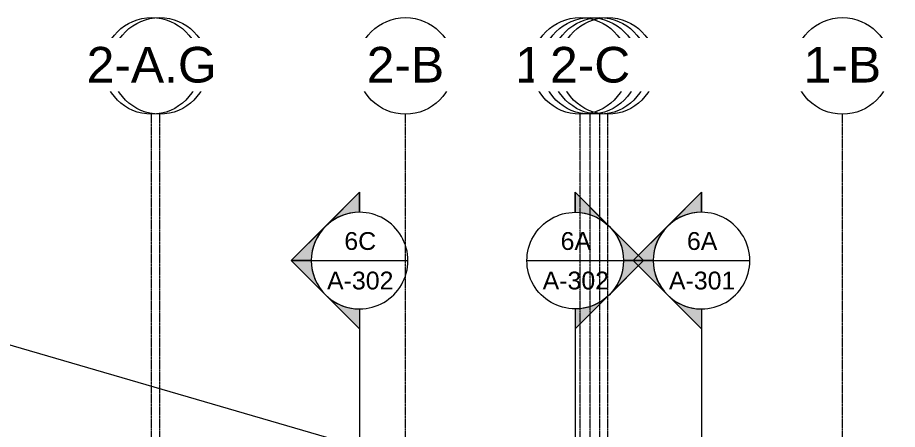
# Model space of a CAD drawing. Header units: inches. Extents: x 20230 to 40520, y -638 to 835.
# Drawn here: x 31264 to 32139, y 425 to 835 of the extents above; entities that cross this region are included whole.
import ezdxf

# ---------------------------------------------------------------- set-up
doc = ezdxf.new("R2010")
doc.units = ezdxf.units.IN
doc.header["$MEASUREMENT"] = 0
doc.linetypes.add('Grid Line 1_2_', pattern=[0.8749999999999999, 0.4999999999999999, -0.125, 0.125, -0.125])
for name, color, linetype, lineweight in [('A-ANNO-KEYN', 231, 'Continuous', 9), ('G-ANNO-SYMB', 111, 'Continuous', 9), ('S-GRID', 1, 'Continuous', 9), ('S-GRID-IDEN', 1, 'Continuous', 9)]:
    doc.layers.add(name, color=color, linetype=linetype, lineweight=lineweight)
doc.styles.add('Arial_1', font='arial.ttf', dxfattribs={"height": 35.40718562874248})
doc.styles.add('Arial_2', font='arial.ttf', dxfattribs={"height": 17.70359281437124})

# ---------------------------------------------------------------- blocks, each defined once
blk = doc.blocks.new('Grid - Grid Head - Circle-14747-Elevation - East')
at = {"layer": 'S-GRID-IDEN'}
blk.add_circle((-21143.80281039717, 786.6570754422739), 48, dxfattribs=at)
blk = doc.blocks.new('Section - Section Head - Filled-1526-Elevation - East')
at = {"layer": 'G-ANNO-SYMB'}
h = blk.add_hatch(color=256, dxfattribs=at)
edge = h.paths.add_edge_path(flags=0)
edge.add_arc((-22248.83308806945, 593.1570754422742), 48.06247118192541, 89.99999999999989, 132.0783950246248, ccw=False)
edge.add_line((-22248.83308806945, 641.2195466242014), (-22248.83308806945, 661.0393264361825))
edge.add_line((-22248.83308806945, 661.0393264361825), (-22281.04199878272, 628.8304157229086))
h = blk.add_hatch(color=256, dxfattribs=at)
edge = h.paths.add_edge_path(flags=0)
edge.add_line((-22282.7742135664, 627.0982009392283), (-22316.71533906336, 593.1570754422742))
edge.add_line((-22316.71533906336, 593.1570754422742), (-22296.83308806945, 593.157075442274))
edge.add_arc((-22248.83308806945, 593.1570754422735), 47.99999999999782, 135, 179.9999999999997, ccw=False)
h = blk.add_hatch(color=256, dxfattribs=at)
edge = h.paths.add_edge_path(flags=0)
edge.add_arc((-22248.83308806945, 593.157075442274), 47.99999999999977, 180.0000000000001, 225.000000000001, ccw=False)
edge.add_line((-22296.83308806945, 593.1570754422742), (-22316.71533906336, 593.1570754422743))
edge.add_line((-22316.71533906336, 593.1570754422743), (-22282.7742135664, 559.21594994532))
h = blk.add_hatch(color=256, dxfattribs=at)
edge = h.paths.add_edge_path(flags=0)
edge.add_line((-22281.04199878272, 557.4837351616393), (-22248.83308806945, 525.2748244483652))
edge.add_line((-22248.83308806945, 525.2748244483652), (-22248.83308806945, 545.0946042603463))
edge.add_arc((-22248.83308806945, 593.1570754422737), 48.06247118192778, 227.9216049753765, 270, ccw=False)
for p, q in [((-22316.71533906336, 593.1570754422743), (-22248.83308806945, 661.0393264361825)), ((-22281.04199878272, 628.8304157229086), (-22248.83308806945, 661.0393264361825)), ((-22248.83308806945, 641.157075442274), (-22248.83308806945, 661.0393264361825)), ((-22248.83308806945, 661.0393264361825), (-22248.83308806945, 641.2195466242014)), ((-22316.71533906336, 593.1570754422742), (-22282.7742135664, 627.0982009392283)), ((-22316.71533906336, 593.1570754422743), (-22248.83308806945, 525.2748244483656)), ((-22296.83308806945, 593.157075442274), (-22316.71533906336, 593.1570754422742)), ((-22282.7742135664, 559.21594994532), (-22316.71533906336, 593.1570754422743)), ((-22316.71533906336, 593.1570754422743), (-22296.83308806945, 593.1570754422742)), ((-22248.83308806945, 525.2748244483652), (-22281.04199878272, 557.4837351616393)), ((-22248.83308806945, 545.157075442274), (-22248.83308806945, 525.2748244483656)), ((-22248.83308806945, 545.0946042603463), (-22248.83308806945, 525.2748244483652))]:
    blk.add_line(p, q, dxfattribs=at)
for centre, radius, start, end in [((-22248.83308806945, 593.157075442274), 47.99999999999989, 89.99999999999987, 269.9999999999995), ((-22248.83308806945, 593.1570754422742), 48.06247118192541, 89.99999999999952, 132.0783950246244), ((-22248.83308806945, 593.157075442274), 47.99999999999994, 269.9999999999996, 89.99999999999993), ((-22248.83308806945, 593.1570754422735), 47.99999999999782, 134.9999999999997, 179.9999999999993), ((-22248.83308806945, 593.157075442274), 47.99999999999977, 179.9999999999997, 225.0000000000007), ((-22248.83308806945, 593.1570754422737), 48.06247118192778, 227.9216049753762, 269.9999999999996)]:
    blk.add_arc(centre, radius, start, end, dxfattribs=at)

msp = doc.modelspace()

# ---------------------------------------------------------------- linework, layer by layer
at = {"layer": 'A-ANNO-KEYN', "color": 153}
msp.add_line((31902.62184063322, 321.2646359327239), (31235.64550142594, 515.1149020077464), dxfattribs=at)
at = {"layer": 'G-ANNO-SYMB'}
for p, q in [((31556.15828882826, 593.1570754422739), (31652.15828882826, 593.1570754422739)), ((31770.43160865868, 593.1570754422739), (31866.43160865868, 593.1570754422739)), ((31895.95548902919, 593.1570754422739), (31991.95548902919, 593.1570754422739)), ((31604.15828882825, 545.1570754422744), (31604.15828882825, -79.66080684492748)), ((31818.43160865866, 545.1570754422744), (31818.43160865866, -79.66080684492748)), ((31943.95548902918, 545.1570754422744), (31943.95548902918, -79.66080684492748))]:
    msp.add_line(p, q, dxfattribs=at)
at = {"layer": 'S-GRID', "linetype": 'Grid Line 1_2_'}
for p, q in [((31397.48576670146, -273.1608068449274), (31397.48576670146, 738.6570754422745)), ((31397.48576670146, -273.1608068449274), (31397.48576670146, 738.6570754422745)), ((31405.48576670147, -273.1608068449274), (31405.48576670147, 738.6570754422745)), ((31405.48576670147, -273.1608068449274), (31405.48576670147, 738.6570754422745)), ((31649.73576670145, -273.1608068449274), (31649.73576670145, 738.6570754422745)), ((31649.73576670145, -273.1608068449274), (31649.73576670145, 738.6570754422745)), ((31823.23576670131, -273.1608068449274), (31823.23576670131, 738.6570754422745)), ((31833.23576670131, -273.1608068449274), (31833.23576670131, 738.6570754422745)), ((31833.23576670131, -273.1608068449274), (31833.23576670131, 738.6570754422745)), ((31842.73576670145, -273.1608068449274), (31842.73576670145, 738.6570754422745)), ((31850.73576670145, -273.1608068449274), (31850.73576670145, 738.6570754422745)), ((32083.98576670145, -273.1608068449274), (32083.98576670145, 738.6570754422745)), ((32083.98576670145, -273.1608068449274), (32083.98576670145, 738.6570754422745))]:
    msp.add_line(p, q, dxfattribs=at)

# ---------------------------------------------------------------- block references
at = {"layer": 'G-ANNO-SYMB'}
for p in [(53852.99137689773, 0), (54192.78857709864, 0)]:
    msp.add_blockref('Section - Section Head - Filled-1526-Elevation - East', p, dxfattribs=at)
at = {"layer": 'G-ANNO-SYMB', "extrusion": (0, 0, -1)}
msp.add_blockref('Section - Section Head - Filled-1526-Elevation - East', (-9569.598520589214, 0), dxfattribs=at)
at = {"layer": 'S-GRID-IDEN'}
for p in [(52549.28857709866, 0), (52793.53857709865, 0), (52986.53857709865, 0), (53227.78857709865, 0)]:
    msp.add_blockref('Grid - Grid Head - Circle-14747-Elevation - East', p, dxfattribs=at)

# ---------------------------------------------------------------- texts
at = {"layer": 'G-ANNO-SYMB', "char_height": 17.70359281437124, "attachment_point": 2, "line_spacing_factor": 0.9385317878468563, "style": 'Arial_2'}
for s, insert, width in [('6C', (31604.77302879014, 621.4953245809785), 37.58399999999996), ('6A', (31819.04634862055, 621.4953245809785), 36.07199999999996), ('6A', (31944.57022899106, 621.4953245809785), 36.07199999999996), ('A-302', (31604.77302879014, 582.2228362023129), 78.62399999999991), ('A-302', (31819.04634862055, 582.2228362023129), 78.62399999999991), ('A-301', (31944.57022899106, 582.2228362023129), 78.62399999999991)]:
    msp.add_mtext(s, dxfattribs=dict(at, insert=insert, width=width))

# ---------------------------------------------------------------- next in the draw order: texts
at = {"layer": 'S-GRID-IDEN', "char_height": 35.40718562874248, "width": 85.10399999999991, "attachment_point": 2, "line_spacing_factor": 0.9385317878468563, "style": 'Arial_1', "bg_fill": 3, "box_fill_scale": 1.25, "bg_fill_color": 0, "bg_fill_transparency": 0}
for s, insert in [('3-1', (31405.47653939941, 805.5308123521395)), ('3-2', (31649.72653939939, 805.5308123521395)), ('3-3', (31842.72653939939, 805.5308123521395)), ('3-4', (32083.97653939939, 805.5308123521395))]:
    msp.add_mtext(s, dxfattribs=dict(at, insert=insert))

# ---------------------------------------------------------------- next in the draw order: block references
at = {"layer": 'S-GRID-IDEN'}
for p in [(52541.28857709866, 0), (52793.53857709865, 0), (52994.53857709865, 0), (53227.78857709865, 0)]:
    msp.add_blockref('Grid - Grid Head - Circle-14747-Elevation - East', p, dxfattribs=at)

# ---------------------------------------------------------------- next in the draw order: texts
at = {"layer": 'S-GRID-IDEN', "char_height": 35.40718562874248, "attachment_point": 2, "line_spacing_factor": 0.9385317878468563, "style": 'Arial_1', "bg_fill": 3, "box_fill_scale": 1.25, "bg_fill_color": 0, "bg_fill_transparency": 0}
for s, insert, width in [('3-1.G', (31397.47653939941, 805.5308123521395), 147.3119999999998), ('2-B', (31649.72653939939, 805.5308123521395), 91.5839999999999), ('3-3.G', (31850.72653939939, 805.5308123521395), 147.3119999999998), ('1-B', (32083.9765393994, 805.5308123521395), 91.5839999999999)]:
    msp.add_mtext(s, dxfattribs=dict(at, insert=insert, width=width))

# ---------------------------------------------------------------- next in the draw order: block references
at = {"layer": 'S-GRID-IDEN'}
for p in [(52549.28857709866, 0), (52977.03857709851, 0)]:
    msp.add_blockref('Grid - Grid Head - Circle-14747-Elevation - East', p, dxfattribs=at)

# ---------------------------------------------------------------- next in the draw order: texts
at = {"layer": 'S-GRID-IDEN', "char_height": 35.40718562874248, "width": 91.5839999999999, "attachment_point": 2, "line_spacing_factor": 0.9385317878468563, "style": 'Arial_1', "bg_fill": 3, "box_fill_scale": 1.25, "bg_fill_color": 0, "bg_fill_transparency": 0}
for s, insert in [('2-A', (31405.47653939941, 805.5308123521395)), ('1-A', (31833.22653939925, 805.5308123521395))]:
    msp.add_mtext(s, dxfattribs=dict(at, insert=insert))

# ---------------------------------------------------------------- next in the draw order: block references
at = {"layer": 'S-GRID-IDEN'}
for p in [(52541.28857709866, 0), (52967.03857709851, 0)]:
    msp.add_blockref('Grid - Grid Head - Circle-14747-Elevation - East', p, dxfattribs=at)

# ---------------------------------------------------------------- next in the draw order: texts
at = {"layer": 'S-GRID-IDEN', "char_height": 35.40718562874248, "width": 153.7919999999998, "attachment_point": 2, "line_spacing_factor": 0.9385317878468563, "style": 'Arial_1', "bg_fill": 3, "box_fill_scale": 1.25, "bg_fill_color": 0, "bg_fill_transparency": 0}
for s, insert in [('2-A.G', (31397.47653939941, 805.5308123521395)), ('1-A.G', (31823.22653939926, 805.5308123521395))]:
    msp.add_mtext(s, dxfattribs=dict(at, insert=insert))

# ---------------------------------------------------------------- next in the draw order: block references
at = {"layer": 'S-GRID-IDEN'}
msp.add_blockref('Grid - Grid Head - Circle-14747-Elevation - East', (52977.03857709851, 0), dxfattribs=at)

# ---------------------------------------------------------------- next in the draw order: texts
at = {"layer": 'S-GRID-IDEN', "insert": (31833.22653939925, 805.5308123521395), "char_height": 35.40718562874248, "width": 94.60799999999989, "attachment_point": 2, "line_spacing_factor": 0.9385317878468563, "style": 'Arial_1', "bg_fill": 3, "box_fill_scale": 1.25, "bg_fill_color": 0, "bg_fill_transparency": 0}
msp.add_mtext('2-C', dxfattribs=at)

doc.saveas('drawing.dxf')
